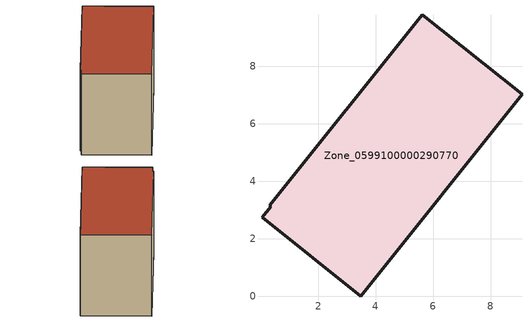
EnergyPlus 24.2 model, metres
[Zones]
Zone_0599100000290770
 floor ground (C_G): 0.04,2.75 0.35,3.12 0.31,3.17 5.62,9.8 9.09,7.03 3.48,0 z0.52
 wall outside (C_F): 9.09,7.03 5.62,9.8 0.31,3.17 0.35,3.12 0.04,2.75 3.48,0 9.09,7.03 z0.52:6.2
 roof outside (C_R): 0.35,3.12 0.04,2.75 3.48,0 9.09,7.03 5.62,9.8 0.31,3.17 z6.2
[BUILDING]
Pand.0599100000290770: North Axis=0; Terrain=City; Loads Convergence Tolerance Value=0.04; Temperature Convergence Tolerance Value=0.4; Solar Distribution=FullExterior; Maximum Number of Warmup Days=25; Minimum Number of Warmup Days=1
[Site:Location]
Rotterdam.The.Hague.AP_ZH_NLD Design_Conditions: Latitude=51.96; Longitude=4.45; Time Zone=1; Elevation=-4.5
[SITE:GROUNDTEMPERATURE:BUILDINGSURFACE]
18, 18, 18, 18, 18, 18, 18, 18, 18, 18, 18, 18
[MATERIAL] Thermal Absorptance=0.9; Solar Absorptance=0.7; Visible Absorptance=0.7
Name | Roughness | Thickness | Conductivity | Density | Specific Heat
G.TC.1946-1964 | MediumSmooth | 0.15 | 1 | 540 | 1210
F.TC.1946-1964 | Rough | 0.3 | 0.857143 | 1920 | 840
R.TC.1946-1964 | MediumRough | 0.2 | 0.235294 | 1500 | 1000
[CONSTRUCTION]
C_G: G.TC.1946-1964
C_F: F.TC.1946-1964
C_R: R.TC.1946-1964
[ZONE]
Zone_0599100000290770: Type=1; Multiplier=1; Ceiling Height=Autocalculate; Volume=Autocalculate; Floor Area=autocalculate; Part of Total Floor Area=Yes
[ZONEINFILTRATION:DESIGNFLOWRATE]
Infil_Zone_0599100000290770: Zone or ZoneList or Space or SpaceList=Zone_0599100000290770; Schedule=AlwaysOn; Design Flow Rate Calculation Method=Flow/Area; Flow Rate per Floor Area=0.003; Constant Term Coefficient=1; Temperature Term Coefficient=0; Velocity Term Coefficient=0; Velocity Squared Term Coefficient=0
[HVACTEMPLATE:ZONE:IDEALLOADSAIRSYSTEM]
Zone_0599100000290770: Maximum Heating Supply Air Temperature=50; Minimum Cooling Supply Air Temperature=13; Maximum Heating Supply Air Humidity Ratio=0.0156; Minimum Cooling Supply Air Humidity Ratio=0.0077; Heating Limit=NoLimit; Cooling Limit=NoLimit; Dehumidification Control Type=ConstantSensibleHeatRatio; Cooling Sensible Heat Ratio=0.7; Dehumidification Setpoint=60; Humidification Control Type=None; Humidification Setpoint=30; Outdoor Air Method=None; Outdoor Air Flow Rate per Person=0.00944; Outdoor Air Flow Rate per Zone Floor Area=0; Outdoor Air Flow Rate per Zone=0; Demand Controlled Ventilation Type=None; Outdoor Air Economizer Type=NoEconomizer; Heat Recovery Type=None; Sensible Heat Recovery Effectiveness=0.7; Latent Heat Recovery Effectiveness=0.65
[ZONECONTROL:THERMOSTAT]
ThermostatControl_Zone_0599100000290770: Zone or ZoneList=Zone_0599100000290770; Control Type Schedule=DualSetpointControlType; Control 1=Thermostat_Zone_0599100000290770; Temperature Difference Between Cutout And Setpoint=0
[THERMOSTATSETPOINT:DUALSETPOINT]
Thermostat_Zone_0599100000290770: Heating Setpoint Temperature Schedule=HeatingSetpoint_Zone_0599100000290770; Cooling Setpoint Temperature Schedule=CoolingSetpoint_Zone_0599100000290770
[SCHEDULE:COMPACT]
HeatingSetpoint_Zone_0599100000290770: Through: 12/31, For: AllDays, Until: 24:00, 21
CoolingSetpoint_Zone_0599100000290770: Through: 12/31, For: AllDays, Until: 24:00, 24
DualSetpointControlType: Through: 12/31, For: AllDays, Until: 24:00, 4
AlwaysOn: Through: 12/31, For: AllDays, Until: 24:00, 1
